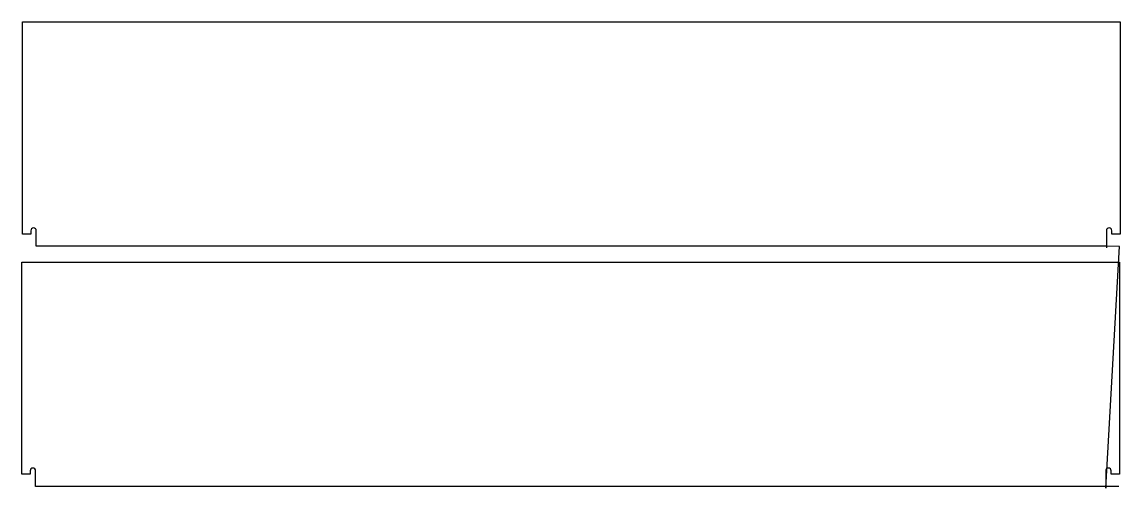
# Model space of a CAD drawing. Header units: metres. Extents: x 8 to 4434, y 2 to 1880.
import ezdxf

# ---------------------------------------------------------------- set-up
doc = ezdxf.new("R2010")
doc.units = ezdxf.units.M

msp = doc.modelspace()

# ---------------------------------------------------------------- linework, layer by layer
at = {"layer": 'TOOL_0'}
for p, q in [((10.73, 1024.761), (10.73, 1879.761)), ((10.73, 1879.761), (4433.73, 1879.761)), ((4433.73, 1879.761), (4433.73, 1024.761)), ((43.73, 1024.761), (10.73, 1024.761)), ((43.73, 1038.761), (43.73, 1024.761)), ((65.73, 975.761), (65.73, 1038.761)), ((4378.73, 1038.761), (4378.73, 975.761)), ((4400.73, 1024.761), (4400.73, 1038.761)), ((4433.73, 1024.761), (4400.73, 1024.761)), ((4378.73, 975.761), (65.73, 975.761)), ((4376.294, 1.727), (4431.812, 975.486)), ((4431.812, 975.486), (4378.73, 975.761)), ((4378.73, 975.761), (4379.024, 969.487)), ((8, 57.001), (8, 912.001)), ((8, 912.001), (4431, 912.001)), ((4431, 912.001), (4431, 57.001)), ((41, 57.001), (8, 57.001)), ((41, 71.001), (41, 57.001)), ((63, 8.001), (63, 71.001)), ((4376, 71.001), (4376, 8.001)), ((4398, 57.001), (4398, 71.001)), ((4431, 57.001), (4398, 57.001)), ((4376, 8.001), (63, 8.001)), ((4429.082, 7.726), (4376, 8.001)), ((4376, 8.001), (4376.294, 1.727))]:
    msp.add_line(p, q, dxfattribs=at)
for centre in [(54.73, 1038.761), (4389.73, 1038.761), (52, 71.001), (4387, 71.001)]:
    msp.add_arc(centre, 11, 0, 180, dxfattribs=at)

doc.saveas('drawing.dxf')
